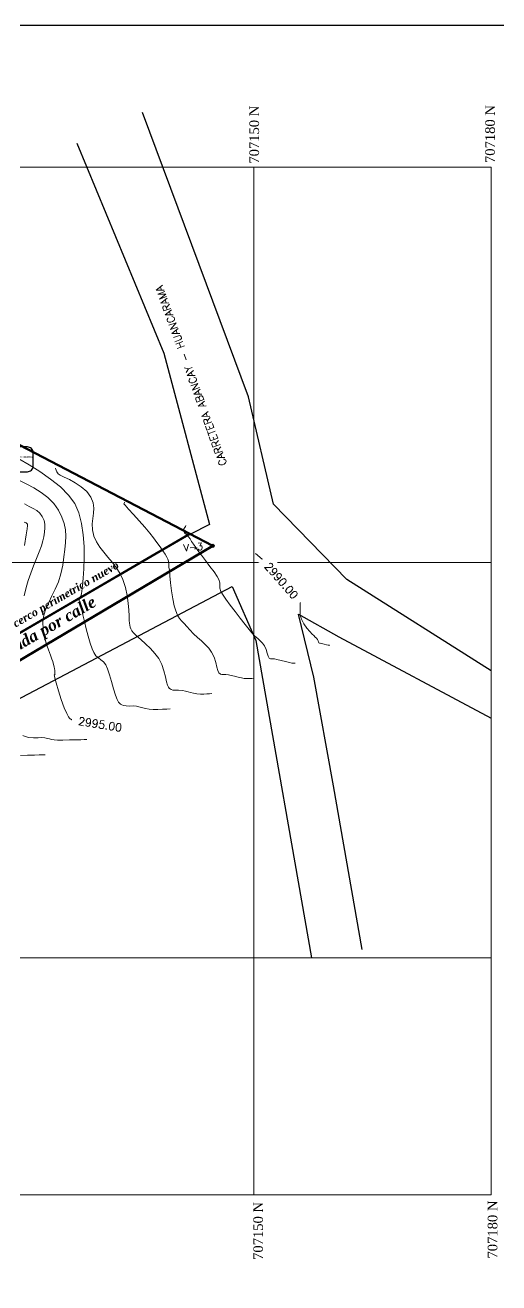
# Model space of a CAD drawing. Header units: metres. Extents: x 699753 to 708012, y 8489657 to 8490746.
# Drawn here: x 699991.7 to 700111.5, y 8490119.8 to 8490438.1 of the extents above; entities that cross this region are included whole.
import ezdxf
from ezdxf.enums import TextEntityAlignment as Align

# ---------------------------------------------------------------- set-up
doc = ezdxf.new("R2010")
doc.units = ezdxf.units.M
for name, color, linetype, lineweight in [('1-blanco', 7, 'Continuous', 25), ('A-ACOTACION', 7, 'Continuous', 9), ('auxiliar', 1, 'Continuous', 9), ('BLOQUES', 7, 'Continuous', 60)]:
    doc.layers.add(name, color=color, linetype=linetype, lineweight=lineweight)
for name, color, linetype in [('C-ANNO-MATC-TEXT', 150, 'Continuous'), ('C-PROP-BRNG', 92, 'Continuous'), ('C-ROAD-TEXT', 11, 'Continuous'), ('C-SSWR-PIPE-PATT', 7, 'Continuous'), ('C-STRM-STRC', 170, 'Continuous'), ('C-TOPO', 7, 'Continuous'), ('C-TOPO-MAJR', 9, 'Continuous'), ('CALLES', 7, 'Continuous'), ('V-SITE-VEGE', 80, 'Continuous')]:
    doc.layers.add(name, color=color, linetype=linetype)
doc.styles.add('L120', font='times.ttf', dxfattribs={"height": 3})
doc.styles.add('MtXpl_Palatino_Linot', font='')
doc.styles.add('MtXpl_Verdana', font='')
doc.styles.add('ROMANT', font='romant.shx')
doc.styles.get("Standard").update_dxf_attribs({"font": 'simplex.shx'})
doc.styles.get('MtXpl_Palatino_Linot').set_extended_font_data('Palatino Linotype', italic=True, bold=True)
doc.styles.get('MtXpl_Verdana').set_extended_font_data('Verdana', bold=True)

msp = doc.modelspace()

# ---------------------------------------------------------------- linework, layer by layer
at = {"flags": 128}
for points in [[(700109.52, 8490274.65), (700072.98, 8490297.84), (700054.44, 8490316.89), (700048.18, 8490344.02), (700021.3, 8490415.96)], [(700004.74, 8490408.2), (700026.77, 8490355.05), (700038.25, 8490311.68), (700033.44, 8490309.28)], [(699886.22, 8490212.83), (700043.99, 8490296.02), (700049.97, 8490282.33), (700064.04, 8490202.1)], [(700060.75, 8490289.02), (700070.99, 8490283.3), (700109.52, 8490262.7)]]:
    msp.add_lwpolyline(points, dxfattribs=at)
at = {"lineweight": 40}
msp.add_solid([(700034.42, 8490305.62), (700034.58, 8490305.33), (700035.36, 8490305.98)], dxfattribs=at)
at = {"layer": 'A-ACOTACION', "lineweight": 30, "flags": 128}
msp.add_lwpolyline([(699752.82, 8490438.06), (700593.82, 8490438.06), (700593.82, 8489844.06), (699752.82, 8489844.06), (699752.82, 8490438.06)], dxfattribs=at)
at = {"layer": 'BLOQUES', "lineweight": 0, "flags": 128}
msp.add_lwpolyline([(699968.96, 8490272.06), (700033.12, 8490309.45), (700033.44, 8490309.28), (699969.11, 8490271.8)], close=True, dxfattribs=at)
at = {"layer": 'C-ANNO-MATC-TEXT', "lineweight": 9}
for p, q in [((699789.52, 8490402.1), (700109.52, 8490402.1)), ((700049.52, 8490142.1), (700049.52, 8490402.1)), ((700109.52, 8490142.1), (700109.52, 8490402.1)), ((699789.52, 8490302.1), (700109.52, 8490302.1)), ((699789.52, 8490202.1), (700109.52, 8490202.1)), ((699789.52, 8490142.1), (700109.52, 8490142.1))]:
    msp.add_line(p, q, dxfattribs=at)
at = {"layer": 'C-ROAD-TEXT', "color": 4, "linetype": 'Continuous', "lineweight": -3, "elevation": -426.91}
msp.add_lwpolyline([(699983.39, 8490329.91), (699983.39, 8490326.49, 0.414214), (699984.82, 8490325.06), (699992.25, 8490325.06, 0.414214), (699993.68, 8490326.49), (699993.68, 8490329.91, 0.414214), (699992.25, 8490331.34), (699984.82, 8490331.34, 0.414214)], format="xyb", close=True, dxfattribs=at)
at = {"layer": 'C-SSWR-PIPE-PATT'}
msp.add_circle((700039.11, 8490306.32), 0.393, dxfattribs=at)
at = {"layer": 'C-TOPO', "color": 132, "linetype": 'Continuous', "lineweight": 0, "true_color": 0x00b8b8, "flags": 128}
for points, elevation in [([(699990.03, 8490328.29), (699992.66, 8490326.8), (699995.4, 8490325.09), (699998.09, 8490323.21), (700000.57, 8490321.21), (700002.66, 8490319.13), (700004.2, 8490317), (700005.22, 8490314.66), (700005.93, 8490311.98), (700006.36, 8490309.09), (700006.57, 8490306.13), (700006.61, 8490303.22), (700006.52, 8490300.51), (700006.36, 8490298.12), (700006.18, 8490296.18), (700006.02, 8490294.83), (700005.93, 8490294.2), (700005.75, 8490293.61), (700005.5, 8490293.15), (700005.36, 8490292.56), (700005.41, 8490291.94), (700005.59, 8490291.4), (700005.81, 8490290.73), (700005.97, 8490290.07), (700006.27, 8490288.83), (700006.67, 8490287.19), (700007.13, 8490285.32), (700007.63, 8490283.42), (700008.13, 8490281.66), (700008.6, 8490280.23), (700009, 8490279.3), (700009.58, 8490278.51), (700010.19, 8490277.96), (700010.81, 8490277.5), (700011.44, 8490276.96), (700012.05, 8490276.17), (700012.5, 8490275.18), (700012.98, 8490273.71), (700013.48, 8490271.98), (700014, 8490270.17), (700014.53, 8490268.51), (700014.96, 8490267.41), (700015.28, 8490266.79), (700015.5, 8490266.5), (700015.61, 8490266.4), (700015.76, 8490266.28), (700016.08, 8490266.09), (700016.56, 8490265.91), (700017.23, 8490265.8), (700018.09, 8490265.79), (700018.97, 8490265.82), (700019.84, 8490265.74), (700020.74, 8490265.53), (700021.44, 8490265.32), (700022.14, 8490265.13), (700023.04, 8490264.98), (700024.03, 8490264.93), (700025.19, 8490264.93), (700026.37, 8490264.97), (700027.46, 8490265.02), (700028.32, 8490265.05)], 5988), ([(699999.34, 8490325.95), (699999.37, 8490325.88), (699999.43, 8490325.73), (699999.52, 8490325.46), (699999.69, 8490325.05), (700000.03, 8490324.51), (700000.53, 8490324.21), (700001.52, 8490323.73), (700002.85, 8490323.08), (700004.35, 8490322.25), (700005.87, 8490321.24), (700007.24, 8490320.04), (700008.29, 8490318.65), (700008.87, 8490317.23), (700009.05, 8490315.88), (700008.97, 8490314.57), (700008.78, 8490313.25), (700008.63, 8490311.88), (700008.66, 8490310.4), (700009.04, 8490308.76), (700009.69, 8490307.32), (700010.54, 8490305.98), (700011.53, 8490304.7), (700012.6, 8490303.44), (700013.68, 8490302.16), (700014.72, 8490300.82), (700015.65, 8490299.37), (700016.41, 8490297.77), (700017.04, 8490295.8), (700017.46, 8490293.79), (700017.73, 8490291.85), (700017.88, 8490290.08), (700017.95, 8490288.58), (700018, 8490287.45), (700018.06, 8490286.79), (700018.16, 8490286.21), (700018.24, 8490285.75), (700018.37, 8490285.3), (700018.62, 8490284.79), (700019.04, 8490284.31), (700019.84, 8490283.58), (700020.9, 8490282.64), (700022.11, 8490281.54), (700023.35, 8490280.33), (700024.5, 8490279.07), (700025.43, 8490277.79), (700026.21, 8490276.26), (700026.75, 8490274.7), (700027.14, 8490273.21), (700027.45, 8490271.89), (700027.7, 8490271.05), (700027.92, 8490270.56), (700028.09, 8490270.33), (700028.19, 8490270.24), (700028.33, 8490270.13), (700028.62, 8490269.96), (700029.05, 8490269.83), (700029.65, 8490269.79), (700030.47, 8490269.81), (700031.45, 8490269.73), (700032.23, 8490269.55), (700032.88, 8490269.36), (700033.5, 8490269.17), (700034.2, 8490269.01), (700035.06, 8490268.88), (700035.99, 8490268.81), (700036.85, 8490268.81), (700037.63, 8490268.85), (700038.3, 8490268.9), (700038.86, 8490268.92)], 5986), ([(699991.39, 8490293.67), (699991.91, 8490295.74), (699992.46, 8490297.55), (699993.11, 8490299.42), (699993.82, 8490301.29), (699994.53, 8490303.1), (699995.19, 8490304.79), (699995.76, 8490306.31), (699996.18, 8490307.59), (699996.4, 8490308.59), (699996.57, 8490309.8), (699996.68, 8490310.83), (699996.67, 8490311.76), (699996.47, 8490312.69), (699996.01, 8490313.7), (699995.35, 8490314.61), (699994.58, 8490315.25), (699993.69, 8490315.75), (699992.66, 8490316.27), (699991.48, 8490316.92)], 5992), ([(700016.82, 8490317.36), (700016.8, 8490317.34), (700016.76, 8490317.28), (700016.69, 8490317.14), (700016.64, 8490316.98), (700016.97, 8490316.59), (700017.83, 8490315.62), (700019.05, 8490314.25), (700020.46, 8490312.66), (700021.9, 8490311.02), (700023.18, 8490309.51), (700024.14, 8490308.32), (700024.99, 8490307.19), (700025.78, 8490306.1), (700026.47, 8490305.09), (700027.05, 8490304.21), (700027.48, 8490303.48), (700027.74, 8490302.95), (700027.9, 8490302.42), (700027.96, 8490301.97), (700027.98, 8490301.51), (700028.04, 8490300.94), (700028.13, 8490300.16), (700028.26, 8490298.76), (700028.45, 8490296.94), (700028.69, 8490294.92), (700028.98, 8490292.91), (700029.33, 8490291.15), (700029.73, 8490289.83), (700030.23, 8490288.79), (700030.73, 8490287.97), (700031.26, 8490287.29), (700031.86, 8490286.64), (700032.54, 8490285.92), (700033.34, 8490285.03), (700034.26, 8490284.06), (700035.24, 8490283.14), (700036.24, 8490282.24), (700037.2, 8490281.34), (700038.08, 8490280.41), (700038.82, 8490279.41), (700039.46, 8490278.11), (700039.87, 8490276.79), (700040.16, 8490275.59), (700040.36, 8490274.81), (700040.54, 8490274.36), (700040.68, 8490274.15), (700040.76, 8490274.07), (700040.86, 8490274), (700041.07, 8490273.88), (700041.37, 8490273.78), (700041.79, 8490273.76), (700042.38, 8490273.77), (700043.07, 8490273.71), (700043.78, 8490273.55), (700044.62, 8490273.33), (700045.51, 8490273.09), (700046.36, 8490272.89), (700047.07, 8490272.77), (700047.79, 8490272.72), (700048.43, 8490272.74), (700048.97, 8490272.77), (700049.41, 8490272.8)], 5984), ([(699991.46, 8490306.42), (699991.95, 8490309.08), (699992.19, 8490310.66), (699992.26, 8490311.44), (699992.26, 8490311.73), (699992.23, 8490311.8), (699992.15, 8490311.92), (699991.92, 8490312.12), (699991.45, 8490312.34)], 5994), ([(700032.34, 8490311.43), (700032.31, 8490311.37), (700032.21, 8490311.23), (700032.03, 8490310.98), (700031.8, 8490310.61), (700031.71, 8490310.08), (700031.95, 8490309.6), (700032.43, 8490309.18), (700032.97, 8490308.62), (700033.36, 8490308.08), (700033.77, 8490307.45), (700034.23, 8490306.74), (700034.8, 8490305.9), (700035.36, 8490305.14), (700036.24, 8490303.99), (700037.3, 8490302.6), (700038.41, 8490301.12), (700039.43, 8490299.73), (700040.23, 8490298.57), (700040.67, 8490297.8), (700040.88, 8490296.98), (700040.89, 8490296.29), (700040.91, 8490295.59), (700041.13, 8490294.78), (700041.56, 8490294.05), (700042.39, 8490292.85), (700043.49, 8490291.34), (700044.76, 8490289.67), (700046.06, 8490287.98), (700047.29, 8490286.43), (700048.31, 8490285.15), (700049, 8490284.31), (700049.77, 8490283.49), (700050.48, 8490282.84), (700051.13, 8490282.26), (700051.7, 8490281.69), (700052.2, 8490281.03), (700052.64, 8490280.07), (700052.9, 8490279.14), (700053.1, 8490278.37), (700053.34, 8490277.91), (700053.73, 8490277.74), (700054.16, 8490277.73), (700054.68, 8490277.7), (700055.33, 8490277.55), (700056.38, 8490277.3), (700057.54, 8490277.01), (700058.54, 8490276.77), (700059.08, 8490276.66), (700059.43, 8490276.65), (700059.72, 8490276.66), (700059.95, 8490276.67)], 5982), ([(700007.23, 8490257.3), (700007.04, 8490257.3), (700006.59, 8490257.29), (700005.78, 8490257.27), (700004.53, 8490257.24), (700002.85, 8490257.2), (700001.23, 8490257.17), (699999.88, 8490257.16), (699999.02, 8490257.2), (699998.34, 8490257.31), (699997.81, 8490257.45), (699997.29, 8490257.6), (699996.61, 8490257.77), (699995.91, 8490257.81), (699994.94, 8490257.77), (699993.82, 8490257.76), (699992.63, 8490257.85), (699991.7, 8490258.06), (699991.05, 8490258.33)], 5992), ([(699996.69, 8490253.43), (699996.49, 8490253.42), (699996.04, 8490253.42), (699995.24, 8490253.4), (699993.99, 8490253.37), (699992.26, 8490253.34), (699990.52, 8490253.3)], 5994)]:
    msp.add_lwpolyline(points, dxfattribs=dict(at, elevation=elevation))
at = {"layer": 'C-TOPO', "color": 20, "linetype": 'Continuous', "lineweight": 0, "flags": 128}
for points, elevation in [([(700017.78, 8490261.18), (700017.62, 8490261.17), (700017.26, 8490261.16), (700016.62, 8490261.15), (700015.64, 8490261.11), (700014.32, 8490261.07), (700013.01, 8490261.05), (700011.87, 8490261.05), (700011.03, 8490261.09), (700010.24, 8490261.22), (700009.62, 8490261.38), (700009.01, 8490261.57), (700008.22, 8490261.75), (700007.35, 8490261.81), (700006.3, 8490261.78), (700005.17, 8490261.8), (700004.27, 8490261.95), (700003.62, 8490262.18), (700003.22, 8490262.42), (700003.03, 8490262.56), (700002.9, 8490262.69), (700002.62, 8490263.06), (700002.17, 8490263.87), (700001.55, 8490265.31), (700000.79, 8490267.44), (700000.09, 8490269.66), (699999.52, 8490271.64), (699999.2, 8490272.85), (699999.05, 8490273.42), (699999.01, 8490273.61), (699999, 8490273.63), (699999.01, 8490273.65), (699999.06, 8490273.68), (699999.16, 8490273.74), (699999.24, 8490273.78), (699999.14, 8490273.9), (699999.15, 8490274.06), (699999.16, 8490274.4), (699999.14, 8490274.82), (699999.08, 8490275.19), (699998.97, 8490275.71), (699998.83, 8490276.33), (699998.67, 8490277.03), (699998.45, 8490277.66), (699998.04, 8490278.68), (699997.53, 8490280.02), (699997, 8490281.6), (699996.54, 8490283.36), (699996.23, 8490285.22), (699996.17, 8490287.12), (699996.41, 8490288.75), (699996.93, 8490290.36), (699997.64, 8490291.99), (699998.45, 8490293.65), (699999.29, 8490295.39), (700000.08, 8490297.24), (700000.73, 8490299.23), (700001.17, 8490301.4), (700001.46, 8490303.53), (700001.72, 8490305.43), (700001.91, 8490307.17), (700001.97, 8490308.8), (700001.87, 8490310.38), (700001.55, 8490311.96), (700000.98, 8490313.6), (700000.1, 8490315.35), (699998.89, 8490317.07), (699997.38, 8490318.56), (699995.68, 8490319.85), (699993.89, 8490320.97), (699992.11, 8490321.93), (699990.42, 8490322.76)], 5990), ([(700068.6, 8490281.14), (700068.52, 8490281.16), (700068.3, 8490281.22), (700067.9, 8490281.31), (700067.3, 8490281.45), (700066.63, 8490281.61), (700066.3, 8490281.69), (700066.09, 8490281.71), (700065.91, 8490281.75), (700065.85, 8490281.93), (700065.75, 8490282.27), (700065.58, 8490282.65), (700065.33, 8490282.95), (700065.02, 8490283.23), (700064.66, 8490283.59), (700064.27, 8490284), (700063.64, 8490284.65), (700062.89, 8490285.52), (700062.15, 8490286.57), (700061.53, 8490287.76), (700061.25, 8490288.79), (700061.19, 8490289.82), (700061.23, 8490290.87), (700061.23, 8490291.96), (700061.07, 8490293.08), (700060.62, 8490294.27), (700059.89, 8490295.32), (700058.75, 8490296.57), (700057.3, 8490297.96), (700055.68, 8490299.4), (700054.01, 8490300.84), (700052.41, 8490302.2), (700051, 8490303.41), (700049.91, 8490304.39)], 5980)]:
    msp.add_lwpolyline(points, dxfattribs=dict(at, elevation=elevation))
at = {"layer": 'V-SITE-VEGE', "flags": 128}
msp.add_lwpolyline([(699922.86, 8490244.86), (699859.62, 8490338.66), (699902.36, 8490377.65), (700033.44, 8490309.28), (699922.86, 8490244.86)], dxfattribs=at)

# ---------------------------------------------------------------- texts
at = {"layer": '1-blanco', "linetype": 'Continuous', "lineweight": 9, "char_height": 2.444, "attachment_point": 5, "rotation": 90, "style": 'L120'}
for s, insert in [('707150 N', (700049.61, 8490410.34)), ('707180 N', (700109.25, 8490410.5)), ('707150 N', (700050.6, 8490132.97)), ('707180 N', (700109.88, 8490133.32))]:
    msp.add_mtext(s, dxfattribs=dict(at, insert=insert))
at = {"layer": 'auxiliar', "insert": (700034.18, 8490305.98), "char_height": 1.8, "attachment_point": 5, "rotation": 4.7667}
msp.add_mtext('\\A1;V-3', dxfattribs=at)
at = {"layer": 'C-PROP-BRNG', "color": 0, "style": 'MtXpl_Palatino_Linot'}
for s, height, p in [('cerco perimetrico nuevo', 2.025, (699989.28, 8490285.63, -1198.4)), ('area afectada por calle', 2.916, (699974.02, 8490270.48, 7190.4))]:
    msp.add_text(s, height=height, rotation=30.07, dxfattribs=at).set_placement(p)
at = {"layer": 'C-ROAD-TEXT', "color": 6, "style": 'MtXpl_Verdana', "width": 0.75}
msp.add_text('"INICIO DEL TALUD DETRAS DEL CERCO PERIMETRICO"', height=0.3142, dxfattribs=at).set_placement((699983.45, 8490328.62, -64.41))
at = {"layer": 'CALLES', "style": 'ROMANT'}
msp.add_text('CARRETERA ABANCAY - HUANCARAMA', height=1.9125, rotation=109.8335, dxfattribs=at).set_placement((700033.66, 8490349.33), align=Align.MIDDLE)

# ---------------------------------------------------------------- next in the draw order: texts
at = {"layer": 'C-TOPO-MAJR', "color": 5, "linetype": 'Continuous', "lineweight": 9, "char_height": 2, "width": 11.9276, "attachment_point": 5, "bg_fill": 3, "box_fill_scale": 1.635, "bg_fill_color": 256, "bg_fill_true_color": 13158600, "bg_fill_transparency": 0}
for s, insert, rotation in [('2990.00', (700056.47, 8490297.49, 5980), 311.0903), ('2995.00', (700010.63, 8490261.15, 5990), 350.8638)]:
    msp.add_mtext(s, dxfattribs=dict(at, insert=insert, rotation=rotation))

# ---------------------------------------------------------------- next in the draw order: linework, layer by layer
at = {"flags": 128}
msp.add_lwpolyline([(700076.88, 8490204.15), (700069.64, 8490245.57), (700064.71, 8490273.05), (700060.75, 8490289.02)], dxfattribs=at)
at = {"layer": 'C-STRM-STRC', "lineweight": 50, "flags": 128}
msp.add_lwpolyline([(699859.62, 8490338.66), (699902.36, 8490377.65), (700039.11, 8490306.32), (699926.49, 8490239.48), (699859.62, 8490338.66)], dxfattribs=at)

doc.saveas('drawing.dxf')
